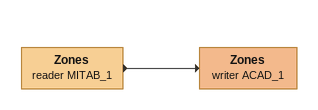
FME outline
Zones (reader MITAB_1)
    -> Zones (writer ACAD_1)
Zones (writer ACAD_1)
